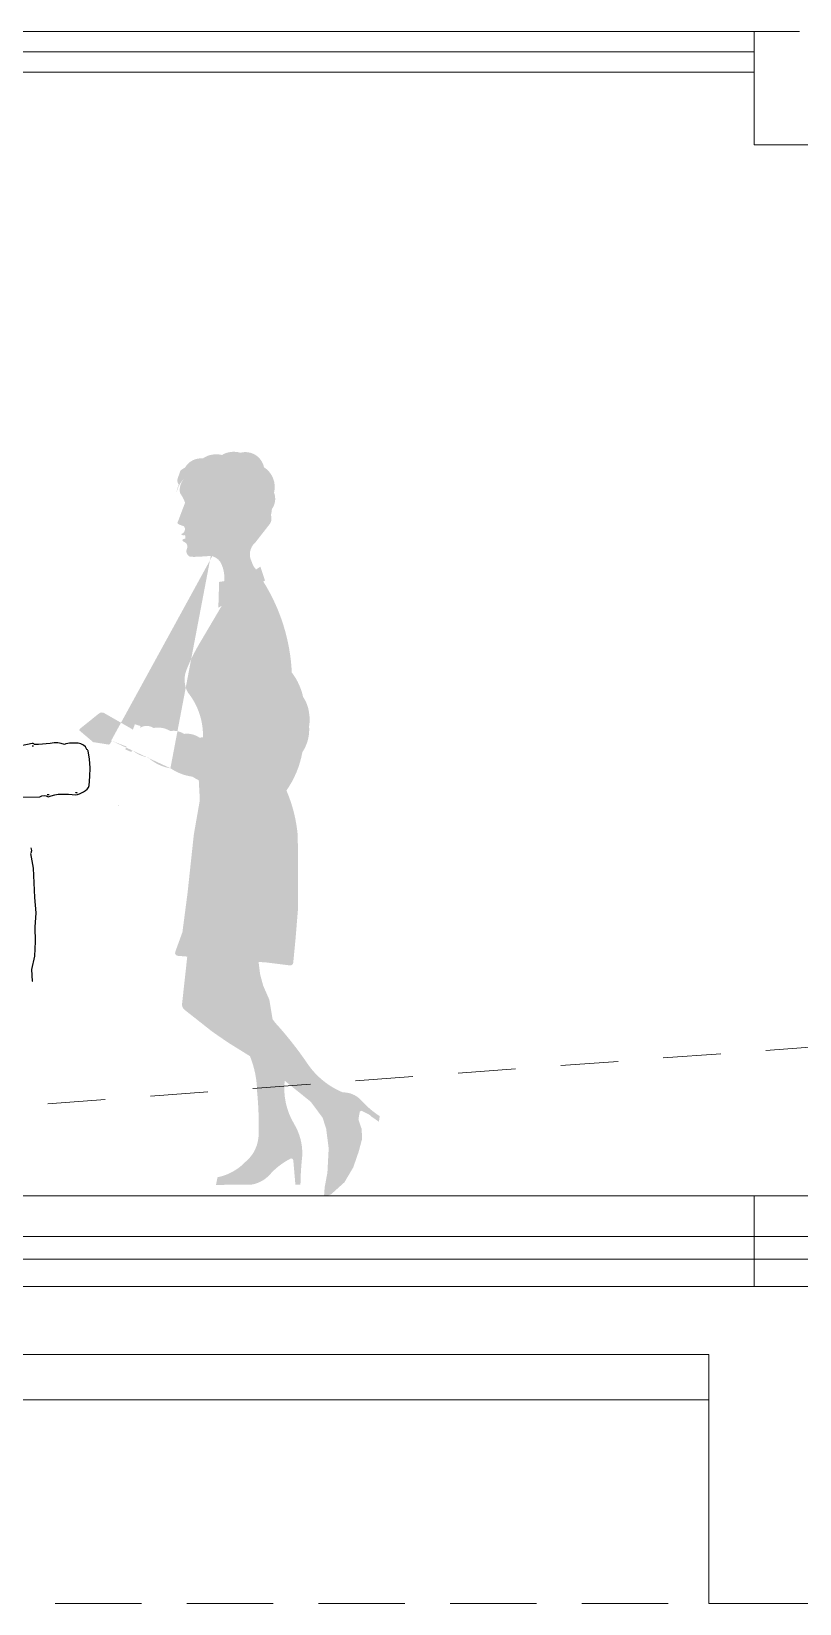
# Model space of a CAD drawing. Header units: metres. Extents: x -183 to 1639, y -350 to 198.
# Drawn here: x 775.394 to 777.089, y -233.588 to -230.118 of the extents above; entities that cross this region are included whole.
import ezdxf

# ---------------------------------------------------------------- set-up
doc = ezdxf.new("R2010")
doc.units = ezdxf.units.M
doc.header["$MEASUREMENT"] = 0
doc.linetypes.add('DASHED', pattern=[19.049999999999997, 12.7, -6.35])
doc.linetypes.add('ČÁRKOVANÁ', pattern=[19.049999999999997, 12.7, -6.35])
for name, color, linetype in [('2 lidi', 4, 'Continuous'), ('okna', 4, 'Continuous'), ('stafaz', 254, 'Continuous'), ('teren', 1, 'Continuous'), ('ZDIVO', 1, 'Continuous')]:
    doc.layers.add(name, color=color, linetype=linetype)
doc.linetypes.add('BATTING', pattern='A,0.00254,-2.54,[134,ltypeshp.shx,S=2.54,R=0,X=-2.54,Y=0],-5.08,[134,ltypeshp.shx,S=2.54,R=180,X=2.54,Y=0],-2.54', length=10.16254)

# ---------------------------------------------------------------- blocks, each defined once
blk = doc.blocks.new('BMW3-CUM')
for points in [[(0.8243125038350456, 0.4803087995817208), (0.8243125038350456, 0.4803087995817208), (0.8250719099108892, 0.4810566432815193), (0.8250719099108892, 0.4810566432815193), (0.8250719099108892, 0.4810566432815193), (0.8239990071077727, 0.5065760849503533), (0.8304158047373562, 0.5359379190908271), (0.8315372666393728, 0.5682507776296433), (0.8311610000386906, 0.5997774294725389), (0.8330303056404773, 0.6313308819355541), (0.830381666217221, 0.6650763053608273), (0.8292487399232584, 0.6981010383461523), (0.8273564075534807, 0.7303779276316931), (0.8217116058453655, 0.762610031670448)], [(0.8224322962853137, 0.7641257447997987), (0.8231828863676753, 0.7656122635661973), (0.8231649017410234, 0.7671191607020802), (0.8238767761875181, 0.7693735488980309), (0.8222979405450417, 0.7753831528149249)], [(0.7886975195866341, 0.8868630223081482), (0.8412320903238992, 0.8874900157627081), (0.8457259811114568, 0.8897895418451611), (0.8509765315922664, 0.8905909867851562), (0.8554764919907143, 0.889905912958767), (0.8600239840184543, 0.8877142946362255), (0.8667339000058121, 0.890040268699039), (0.8742120380624954, 0.8923754113950224), (0.8817078081060572, 0.8932332039578199), (0.8892422937854576, 0.8933231270910653), (0.8967472324622179, 0.8934126975845658), (0.9049908462055782, 0.8935110840715339), (0.9125049535155085, 0.8928324324957657), (0.9200187081857223, 0.8921833279226661), (0.9245305835999318, 0.8929759568692219), (0.9290037433782743, 0.8945364552453157), (0.9335064501592854, 0.8960973062611544), (0.937970793944146, 0.898396479703834), (0.9424555160985051, 0.9014642278555698), (0.9461723688233121, 0.9044932603714244), (0.9491118308456805, 0.9082813463233492), (0.9505647741016219, 0.9128200223576641), (0.9518385763705339, 0.932368575745457), (0.9523445092099223, 0.9518784134974112), (0.9513819079095356, 0.9706319441958442), (0.9481438347642666, 0.9893878686370954), (0.9473963437041846, 0.9901177277102562), (0.9466396840109326, 0.9916158088526856), (0.945123970881582, 0.9923364992926338), (0.9443377641856614, 0.9938342277953325), (0.9420382381032084, 0.9983281185828758), (0.9375023084514851, 1.002026986681045), (0.9322073253636631, 1.004948464076747), (0.9261617521934795, 1.006383422706037), (0.9216706077885135, 1.006329821465826), (0.9179181384501476, 1.006285036219069), (0.9141656691117248, 1.006240250972311), (0.9104131997733589, 1.006195465725568), (0.906660730434993, 1.006150680478811), (0.9029170770900521, 1.005367220165439), (0.8991737763848562, 1.004554212849413), (0.8961776141000257, 1.003040893462895), (0.88864587480316, 1.005196895171878), (0.8811229514997478, 1.006614221814246), (0.8728497907537474, 1.006515482687547), (0.8646153456435854, 1.005648874131325), (0.8556123258243815, 1.004802643944544), (0.847348333711551, 1.003935682748576), (0.8383748608950441, 1.00308980520154), (0.8301017001490152, 1.002991066074841), (0.8293630250824151, 1.002982250081388), (0.8285768183864661, 1.004479978584072), (0.8270611052571439, 1.005200669024035), (0.8248155330546467, 1.005173868403929), (0.8001087460621079, 1.000387211898314)], [(0.8248783029280276, 0.9999145019296662), (0.8248783029280276, 0.9999145019296662), (0.8263852000639247, 0.9999324865563182), (0.8271238751305248, 0.9999413025497716), (0.8271238751305248, 0.9999413025497716)], [(0.8576860949399077, 0.8929465078506382), (0.8591929920758048, 0.8929644924772902), (0.859961214145045, 0.8929736611104886), (0.8614385642782736, 0.8929912930973956), (0.8622067863475706, 0.893000461730594)], [(0.9199651069455115, 0.8966744723276321), (0.9207241603816101, 0.8974518630301276), (0.9214628354482102, 0.8974606790235811), (0.9222310575175072, 0.8974698476567795), (0.9237175762839058, 0.8967192575743894)], [(1.014194216384311, 0.8677750540689573), (1.014194216384311, 0.8677750540689573)]]:
    blk.add_lwpolyline(points)
blk = doc.blocks.new('pani')
at = {"layer": '2 lidi'}
h = blk.add_hatch(color=254, dxfattribs=at)
h.dxf.hatch_style = 1
edge = h.paths.add_edge_path()
edge.add_arc((127.7125445816153, 160.006486360353), 0.01028382336285581, 420.15738032454817, 488.8546129559471, ccw=False)
edge.add_line((127.7176620107387, 160.0154065028369), (127.7783582332915, 159.9805854652282))
edge.add_line((127.7783582332914, 159.9805854652427), (127.7809165913757, 159.9788222169402))
edge.add_line((127.7809165913903, 159.9788222169403), (127.7854209083862, 159.9906496996842))
edge.add_line((127.7854209083862, 159.9906496996842), (127.7979952238018, 159.9868658494711))
edge.add_line((127.7979952237873, 159.9868658494709), (127.7966245649777, 159.9829710239397))
edge.add_arc((127.8113428024709, 159.9589328465416), 0.02818617547550026, 417.0679477813011, 481.47854875566, ccw=False)
edge.add_arc((127.8363472909044, 159.9319305097278), 0.05157620989337796, 418.01845477445363, 460.8190267398489, ccw=False)
edge.add_arc((127.871144863932, 159.935382854572), 0.04098401266637072, 416.40835059919965, 460.5166247991097, ccw=False)
edge.add_arc((127.9003467302377, 159.921918736599), 0.04804920557306866, 414.82660982852707, 457.80675219803874, ccw=False)
edge.add_arc((127.9334381769306, 159.9286379835297), 0.03300362912025683, 446.1076731388703, 459.43910268659516, ccw=False)
edge.add_ellipse((127.7831855234944, 159.9657042891761), major_axis=(4.767710159800002e-05, 0.1525491429022624), ratio=1, start_angle=268.4632272824393, end_angle=308.6852796007429)
edge.add_arc((127.9532235915376, 160.0890425072795), 0.05813163758922323, 158.3411392252194, 208.8232437894766, ccw=False)
edge.add_arc((128.2829918898679, 159.9580859601261), 0.4129509547384177, 509.84542816480837, 518.3411392252195, ccw=False)
edge.add_line((127.9259242002318, 160.1655254839354), (127.9772467674251, 160.2525012987063))
edge.add_line((127.977246767425, 160.2525012987063), (127.9695921220429, 160.2480359007918))
edge.add_line((127.9695921220575, 160.248035900792), (127.9713334645223, 160.3049558509132))
edge.add_line((127.9713334645369, 160.3049558509133), (127.9824033739032, 160.3065349386819))
edge.add_ellipse((127.9104880512265, 160.3144045131663), major_axis=(2.261029787446845e-05, 0.07234461504387459), ratio=1, start_angle=263.772972551509, end_angle=295.7567999352441)
edge.add_ellipse((127.9486275211316, 160.332397355421), major_axis=(9.431580590946066e-06, 0.03017757974244791), ratio=1, start_angle=-63.56876440195146, end_angle=-8.161781600616386)
edge.add_line((127.952921128489, 160.3622679319721), (127.9347493195701, 160.3610876902709))
edge.add_line((127.9347493195701, 160.3610876902709), (127.9153356416653, 160.3601461024701))
edge.add_line((127.9153356416653, 160.3601461024701), (127.9069196591664, 160.3608973631059))
edge.add_arc((127.9071906641746, 160.3639332913511), 0.003047999999882433, 242.03189565388118, 264.8989584059329, ccw=False)
edge.add_arc((127.9117950895971, 160.372604597898), 0.01286595756202403, 154.4370695807236, 242.0318956641819, ccw=False)
edge.add_ellipse((127.8903964518783, 160.3828772629093), major_axis=(3.39749671388752e-06, 0.01087073656630446), ratio=1, start_angle=244.2782288700299, end_angle=336.0300320934197)
edge.add_arc((127.8964540052171, 160.3980589986879), 0.005499525912215009, 218.4689438560781, 252.67045776487112, ccw=False)
edge.add_arc((127.8928329588443, 160.3970012995128), 0.002460705699389315, 112.5014554965395, 253.84200358566181, ccw=False)
edge.add_arc((127.9264550873292, 160.2877434212374), 0.116764206714937, 464.8255324046633, 467.2183602702706, ccw=False)
edge.add_ellipse((127.8864968013957, 160.4033759745351), major_axis=(3.266270599556832e-06, 0.01045086139359943), ratio=1, start_angle=254.730471834477, end_angle=298.4703152205136)
edge.add_ellipse((127.899334935775, 160.3936846345123), major_axis=(4.724786550842821e-06, 0.0151175745707964), ratio=1, start_angle=13.98793659864376, end_angle=18.38585519343384)
edge.add_arc((127.8927974465022, 160.4180499401981), 0.01017373547148671, 239.76627202114992, 280.0401234973605, ccw=False)
edge.add_arc((127.8923289021347, 160.4077490267882), 0.004893361121689614, 459.3217845640042, 522.0136342203881, ccw=False)
edge.add_ellipse((127.8850298147556, 160.4213260967814), major_axis=(3.407464731492455e-06, 0.01090263054666624), ratio=1, start_angle=216.6574919619548, end_angle=305.9071536944742)
edge.add_line((127.8938625996063, 160.4277174406202), (127.8835800853583, 160.4313722405207))
edge.add_line((127.8835800853583, 160.4313722405207), (127.8815901154271, 160.4327007120059))
edge.add_line((127.8815901154271, 160.4327007120059), (127.8799317725682, 160.4336971174532))
edge.add_line((127.8799317725683, 160.4336971174532), (127.8792688296787, 160.435357136576))
edge.add_line((127.8792688296641, 160.4353571365758), (127.8805967904553, 160.4386763453981))
edge.add_line((127.8805967904553, 160.4386763453981), (127.8958476399238, 160.4790017756807))
edge.add_ellipse((127.8929967137824, 160.4800799798012), major_axis=(9.526097348609021e-07, 0.003047999851137721), ratio=1, start_angle=249.3015727408036, end_angle=295.7861349120419)
edge.add_line((127.8957416206016, 160.4814050422783), (127.8902364484189, 160.4928091722846))
edge.add_ellipse((127.8012707534687, 160.4435278917216), major_axis=(3.178590939687923e-05, 0.1017031881624786), ratio=1, start_angle=-60.99845622198116, end_angle=-55.3296565672393)
edge.add_arc((127.9209822880197, 160.507862464376), 0.03663129635522555, 135.7257132444281, 190.2311754233157, ccw=False)
edge.add_ellipse((127.9352949870627, 160.4907022437285), major_axis=(1.840945125420034e-05, 0.05890345503399997), ratio=1, start_angle=43.51048625090534, end_angle=79.39821367104585)
edge.add_arc((127.9203550746537, 160.4991053868045), 0.04302458552665595, 511.6027414891749, 536.7327350482561, ccw=False)
edge.add_arc((127.8933479677804, 160.5288025782637), 0.01424106275010295, 159.227078187775, 220.4293366739411, ccw=False)
edge.add_line((127.8800326681541, 160.5338533864964), (127.8858349975386, 160.5502037836536))
edge.add_arc((127.9079354442382, 160.5279952232405), 0.03133129266364829, 472.9551379745943, 494.8601989201875, ccw=False)
edge.add_arc((127.9313178536703, 160.5368152896754), 0.04084976593513885, 444.49428659019543, 510.637321579843, ccw=False)
edge.add_arc((127.9649171513036, 160.5342694365348), 0.05241907521711254, 436.085596237834, 484.4860422774348, ccw=False)
edge.add_arc((128.0033833795227, 160.5413794793416), 0.05083968654026313, 432.8599268776603, 480.5756481870353, ccw=False)
edge.add_arc((128.0294055558131, 160.5496798265286), 0.04176669762452144, 371.59104919378694, 465.3258436312751, ccw=False)
edge.add_arc((128.042105257299, 160.5144281157976), 0.05196989680119713, 345.98163214273836, 417.1177074126011, ccw=False)
edge.add_arc((128.0574710586558, 160.4880779069111), 0.03766062098689137, 323.40085217692985, 381.43252356793823, ccw=False)
edge.add_arc((128.0285397621681, 160.4689419208247), 0.05925918435281793, 344.0111078675035, 356.79048428046303, ccw=False)
edge.add_arc((128.0655634108398, 160.444918188858), 0.0213782256404927, 328.47350699599156, 381.1133237976593, ccw=False)
edge.add_line((128.0837861777881, 160.4337396694219), (128.0510523455659, 160.3917328831945))
edge.add_ellipse((128.0735056506902, 160.3657333977667), major_axis=(1.07365290223593e-05, 0.03435293348819848), ratio=1, start_angle=40.83198619235218, end_angle=119.7331008917196)
edge.add_ellipse((128.0759369014176, 160.3562200870568), major_axis=(1.035443201485359e-05, 0.03313036397271098), ratio=1, start_angle=103.128597525191, end_angle=135.8095853943575)
edge.add_line((128.0528361172773, 160.3324719314291), (128.0623881329808, 160.3386129619096))
edge.add_line((128.0623881329809, 160.3386129618951), (128.0725430769628, 160.308093154467))
edge.add_line((128.0725430769628, 160.308093154467), (128.0687599614733, 160.3058862441331))
edge.add_arc((127.7165821392304, 160.0851644580096), 0.4156288312402539, 362.72738954519116, 392.076767465641, ccw=False)
edge.add_arc((128.0230277925261, 160.0220027199874), 0.1367379151637393, 372.2555414471916, 397.34078713459166, ccw=False)
edge.add_arc((128.0922561712336, 160.0069480302932), 0.07803577091989843, 366.01673463235653, 394.39351339598124, ccw=False)
edge.add_arc((128.0853082556427, 160.0008923427092), 0.08574375424968082, 350.4076005597608, 369.5565854519064, ccw=False)
edge.add_arc((128.0797448780431, 159.9791277865041), 0.09041790633793888, 326.33456072066906, 364.7430362013368, ccw=False)
edge.add_arc((127.9454976138095, 159.9666473885404), 0.212855870804186, 324.9985449311098, 349.8140676344604, ccw=False)
edge.add_arc((127.8268749620082, 159.7180990259224), 0.3191059606072086, 364.7558608529726, 383.34573302973877, ccw=False)
edge.add_arc((128.1038370944406, 159.7418344522894), 0.04113529345167623, 360.1485611448183, 363.7937174724356, ccw=False)
edge.add_line((128.1449722496099, 159.7419411110992), (128.1453837797029, 159.5832260930891))
edge.add_line((128.1453837797031, 159.5832260930746), (128.1398469220341, 159.5159103313543))
edge.add_line((128.1398469220341, 159.5159103313543), (128.134829923805, 159.4639634335262))
edge.add_arc((128.1285348205488, 159.4647966051702), 0.006350000000000562, 259.13489172980417, 352.46058876184054, ccw=False)
edge.add_line((128.1273378619451, 159.4585604372637), (128.0762029847299, 159.4649299974234))
edge.add_line((128.07620298473, 159.4649299974234), (128.0583345198666, 159.4661850941679))
edge.add_line((128.0583345198665, 159.4661850941824), (128.061894994264, 159.4383550933286))
edge.add_line((128.0618949942641, 159.4383550933286), (128.0685671754691, 159.4137697506342))
edge.add_line((128.0685671754692, 159.4137697506197), (128.0820952296431, 159.3828246990021))
edge.add_line((128.0820952296284, 159.3828246990165), (128.0893428152937, 159.3394229575684))
edge.add_arc((127.982602051, 159.2502488755286), 0.1390884886231232, 395.7851858075937, 399.87628238618254, ccw=False)
edge.add_arc((127.4951451579513, 158.7857361178429), 0.8113515537163977, 394.19771917250023, 402.28040332917396, ccw=False)
edge.add_ellipse((128.3112410741125, 159.3403068395917), major_axis=(5.480022221890836e-05, 0.1753405020471864), ratio=1, start_angle=124.2156261666667, end_angle=157.6726714494516)
edge.add_arc((128.2458160651454, 159.126034000767), 0.05211335945743379, 402.273187143879, 451.36023656277763, ccw=False)
edge.add_ellipse((128.4444320003529, 159.3065907644119), major_axis=(6.760346029346653e-05, 0.2163061423479677), ratio=1, start_angle=132.2910941380454, end_angle=146.726391685159)
edge.add_line((128.3257017605145, 159.1257829052634), (128.3238881857697, 159.1135207881462))
edge.add_line((128.3238881857552, 159.113520788146), (128.3084451631888, 159.1241359075377))
edge.add_line((128.3084451631887, 159.1241359075377), (128.3039736298048, 159.1282621471314))
edge.add_line((128.3039736298049, 159.1282621471314), (128.2858785519879, 159.1376939904929))
edge.add_line((128.2858785519879, 159.1376939904929), (128.2819549344195, 159.1360635112799))
edge.add_line((128.2819549344194, 159.1360635112799), (128.2805410414433, 159.129491552874))
edge.add_line((128.2805410414286, 159.1294915528884), (128.278794080307, 159.1181777955612))
edge.add_line((128.278794080307, 159.1181777955612), (128.2856662212047, 159.0980977957829))
edge.add_line((128.2856662212049, 159.0980977957684), (128.286976900491, 159.0760858404416))
edge.add_line((128.2869769004763, 159.076085840456), (128.2792262925046, 159.0470860476672))
edge.add_line((128.2792262925045, 159.0470860476672), (128.2672856124421, 159.0126623365342))
edge.add_line((128.2672856124421, 159.0126623365342), (128.2478307653736, 158.9797194659109))
edge.add_line((128.2478307653734, 158.9797194659255), (128.2183520266918, 158.9531989150192))
edge.add_line((128.2183520267066, 158.9531989150048), (128.2066477876098, 158.9492558371703))
edge.add_line((128.2066477875952, 158.9492558371701), (128.2029240108966, 158.9504704373126))
edge.add_line((128.202924010911, 158.9504704373274), (128.2041896698551, 158.9684892732368))
edge.add_line((128.2041896698551, 158.9684892732368), (128.2103115371808, 159.0014156253475))
edge.add_line((128.2103115371809, 159.001415625333), (128.2130943028058, 159.0545903333667))
edge.add_line((128.2130943028057, 159.0545903333812), (128.2075635378724, 159.0978655645165))
edge.add_line((128.2075635378871, 159.0978655645021), (128.1997529028023, 159.1222401600332))
edge.add_line((128.1997529028023, 159.1222401600332), (128.1736564524132, 159.1574295552277))
edge.add_line((128.1736564524132, 159.1574295552277), (128.13847251512, 159.1858330059042))
edge.add_line((128.13847251512, 159.1858330059042), (128.1159731708734, 159.2039857304917))
edge.add_ellipse((128.2682100498716, 159.1873434079397), major_axis=(4.786296198834154e-05, 0.1531438276103477), ratio=1, start_angle=83.77918592412509, end_angle=120.9883381173614)
edge.add_arc((128.0284242506485, 159.0434339361924), 0.1265116057038329, 357.8360208435755, 390.97043112319506, ccw=False)
edge.add_ellipse((128.7766190050349, 158.9675679743403), major_axis=(0.0001955925514645735, 0.6258240346816508), ratio=1, start_angle=83.49545622933275, end_angle=89.3577375330603)
edge.add_line((128.1508364813744, 158.9747786414744), (128.1396420539066, 158.9746321865877))
edge.add_line((128.1396420539067, 158.9746321865732), (128.1350277061706, 159.0276594353663))
edge.add_ellipse((128.1306521357947, 159.0280070510249), major_axis=(1.371832018897022e-06, 0.004389356560580007), ratio=1, start_angle=265.4756041301545, end_angle=386.9949361400867)
edge.add_ellipse((128.1988049001253, 158.8941170455751), major_axis=(4.832648715747855e-05, 0.1546269372142362), ratio=1, start_angle=26.99493614008674, end_angle=48.31789460879737)
edge.add_arc((128.0317003538676, 159.0430018301874), 0.06918236798137159, 276.77486161330796, 318.29998761463094, ccw=False)
edge.add_line((128.0398616799009, 158.9743025376491), (127.9644905558575, 158.9741470312433))
edge.add_line((127.9644905558721, 158.9741470312434), (127.96769602981, 158.9908079820544))
edge.add_ellipse((127.9447068779287, 159.1052586295324), major_axis=(3.648441442148625e-05, 0.1167366715413367), ratio=1, start_angle=191.3754970598137, end_angle=226.3235654547076)
edge.add_ellipse((127.9790508794839, 159.08626899549), major_axis=(2.482097396939064e-05, 0.07941796330145921), ratio=1, start_angle=219.0935125914507, end_angle=272.1836806674058)
edge.add_ellipse((127.3399873211286, 159.1085215244832), major_axis=(0.000224614212157791, 0.7186826463833345), ratio=1, start_angle=268.4829492313571, end_angle=275.6522754542194)
edge.add_ellipse((127.8360106376219, 159.1764834917612), major_axis=(6.850869878427165e-05, 0.2192025716875426), ratio=1, start_angle=-89.30295255477233, end_angle=-68.11093008585826)
edge.add_line((128.0394358646617, 159.2581410029335), (127.996667530766, 159.2847501993339))
edge.add_arc((128.6139196248974, 160.2306047132516), 1.129442742776673, 234.2600633318144, 236.87206709382582, ccw=False)
edge.add_line((127.9542040849187, 159.3138624836609), (127.8950979841812, 159.3604663960796))
edge.add_arc((127.9042669858275, 159.3720951179294), 0.01480870564250669, 173.7381535170441, 231.7449667642247, ccw=False)
edge.add_line((127.8895466317703, 159.3737103390494), (127.9009843522491, 159.4779482622338))
edge.add_line((127.9009843522491, 159.4779482622338), (127.879911739804, 159.4796737022951))
edge.add_arc((127.8804299479309, 159.4860025221008), 0.006350000000001204, 160.0299278343041, 265.31902449704654, ccw=False)
edge.add_line((127.8744617661774, 159.4881712329024), (127.8902968651639, 159.5317486196949))
edge.add_line((127.8902968651786, 159.5317486196805), (127.9021196187992, 159.6220875768831))
edge.add_line((127.9021196187847, 159.6220875768829), (127.9020852005659, 159.6226373656715))
edge.add_line((127.9020852005658, 159.6226373656715), (127.9154507557457, 159.7471094197007))
edge.add_line((127.9154507557457, 159.7471094197007), (127.9287509221187, 159.823381292872))
edge.add_line((127.9287509221187, 159.823381292872), (127.9263825536266, 159.8675091165634))
edge.add_arc((127.9545999935078, 159.9346114529635), 0.07279386967657109, 235.0165641503065, 247.1925880541017, ccw=False)
edge.add_arc((127.9276354881584, 159.9867486213552), 0.1127502323811959, 235.796702644434, 262.47219632415835, ccw=False)
edge.add_arc((127.8785457332291, 159.9866083463191), 0.09419989882836, 227.2097953127797, 261.27422402666645, ccw=False)
edge.add_arc((127.8257552703845, 159.9880953236745), 0.07149803490939582, 229.4789134838832, 260.98680299462166, ccw=False)
edge.add_line((127.7793010054635, 159.9337448842468), (127.7775843767935, 159.9295593409506))
edge.add_line((127.7775843767936, 159.9295593409506), (127.7643309444526, 159.9352714515504))
edge.add_line((127.7643309444527, 159.9352714515358), (127.7667678833286, 159.9416703911764))
edge.add_line((127.7667678833429, 159.9416703911911), (127.7344071048295, 159.9540576331064))
edge.add_line((127.7344071048296, 159.9540576331064), (127.7304781724453, 159.9473962147257))
edge.add_arc((127.7279270972523, 159.9489008495316), 0.002961741128500069, 261.05338379827754, 329.46771856180015, ccw=False)
edge.add_line((127.7274665046204, 159.9459751419334), (127.6933495867054, 159.9513461507566))
edge.add_line((127.6933495867055, 159.9513461507566), (127.6640421879898, 159.9760920488185))
edge.add_arc((127.6659529306052, 159.9783550055208), 0.002961741128501487, 128.8546129559471, 229.8237013657089, ccw=False)
edge.add_line((127.6640948930652, 159.9806614328427), (127.7060930623308, 160.0144947885323))
edge = h.paths.add_edge_path(flags=16)
edge.add_arc((128.1346859587969, 159.7428794037193), 0.01028382336285175, 360.1485611448183, 363.6714558781501, ccw=False)
edge.add_arc((128.1346859587969, 159.7428794037193), 0.01028382336285175, 360.1485611448183, 363.67145587815)
edge = h.paths.add_edge_path(flags=17)
edge.add_arc((128.1244029945704, 159.7425347255257), 0.0205676467257035, 360.1485611448183, 363.7108327839449, ccw=False)
edge.add_arc((128.1244029945704, 159.7425347255257), 0.0205676467257035, 360.1485611448183, 363.7108327839449)
edge = h.paths.add_edge_path(flags=16)
edge.add_arc((127.9276354881584, 159.9867486213552), 0.1127502323811998, 235.5357133074828, 235.796702644434, ccw=False)
edge.add_line((127.7344071048296, 159.9540576331064), (127.7330717515118, 159.9545687872025))
edge.add_line((127.956530631155, 160.3625023657362), (127.9529211285036, 160.3622679319723))

msp = doc.modelspace()

# ---------------------------------------------------------------- linework, layer by layer
at = {"linetype": 'Continuous', "lineweight": 0}
for p, q in [((770.8894760550111, -230.1175143745297), (777.0894760550108, -230.1175143745297)), ((776.9894760550108, -230.2075143745295), (776.9894760550109, -230.1175143745297))]:
    msp.add_line(p, q, dxfattribs=at)
at = {"layer": 'okna', "linetype": 'BATTING', "lineweight": 0, "ltscale": 0.004}
msp.add_line((770.989476055011, -230.1625143745296), (776.9894760550109, -230.1625143745372), dxfattribs=at)
at = {"layer": 'okna', "linetype": 'Continuous', "lineweight": 0}
for p, q in [((776.9894760550108, -232.6875143745295), (776.9894760550108, -232.8875143745294)), ((770.9894760550111, -232.7775143745294), (779.6894760550108, -232.7775143745294)), ((770.5994760550105, -232.8875143745294), (776.9894760550108, -232.8875143745295)), ((776.9894760550108, -232.8875143745295), (780.1644760550109, -232.8875143745295)), ((771.0894760550108, -233.0375143745295), (776.889476055011, -233.0375143745295)), ((776.889476055011, -233.5875143745295), (776.8894760550108, -233.0375143745295)), ((771.0894760550108, -233.1375143745295), (776.8894760550108, -233.1375143745295)), ((776.8894760550108, -233.1375143745295), (776.8894760550108, -233.5875143745295)), ((776.8894760550108, -233.5875143745295), (777.3394760550109, -233.5875143745295))]:
    msp.add_line(p, q, dxfattribs=at)
at = {"layer": 'okna', "linetype": 'BATTING', "lineweight": 0, "ltscale": 0.005}
msp.add_line((770.9894760550111, -232.8275143745294), (779.6894760550108, -232.8275143745295), dxfattribs=at)
at = {"layer": 'okna', "linetype": 'DASHED', "lineweight": 0, "ltscale": 0.015}
msp.add_line((771.0894760550108, -233.5875143745295), (776.8894760550108, -233.5875143745295), dxfattribs=at)
at = {"layer": 'teren', "linetype": 'ČÁRKOVANÁ', "lineweight": 0, "ltscale": 0.01, "flags": 128}
msp.add_lwpolyline([(792.5494760550108, -231.4275143745358), (779.6894760550109, -232.1675143745356), (768.2244760550092, -233.0204903045132)], dxfattribs=at)
at = {"layer": 'ZDIVO', "linetype": 'Continuous', "lineweight": 0}
for p, q in [((770.9894760550108, -230.2075143745296), (776.9894760550108, -230.2075143745295)), ((776.9894760550108, -230.2075143745296), (776.9894760550108, -230.3675143745297)), ((777.1644760550109, -230.3675143745297), (776.9894760550108, -230.3675143745297)), ((770.989476055011, -232.6875143745295), (777.2394760550109, -232.6875143745294))]:
    msp.add_line(p, q, dxfattribs=at)

# ---------------------------------------------------------------- block references
at = {"linetype": 'Continuous', "lineweight": 0}
msp.add_blockref('pani', (647.8372538009053, -391.6374828768868), dxfattribs=at)
at = {"layer": 'stafaz', "linetype": 'Continuous', "lineweight": 0}
msp.add_blockref('BMW3-CUM', (774.5714453630867, -232.6945330112995), dxfattribs=at)

doc.saveas('drawing.dxf')
